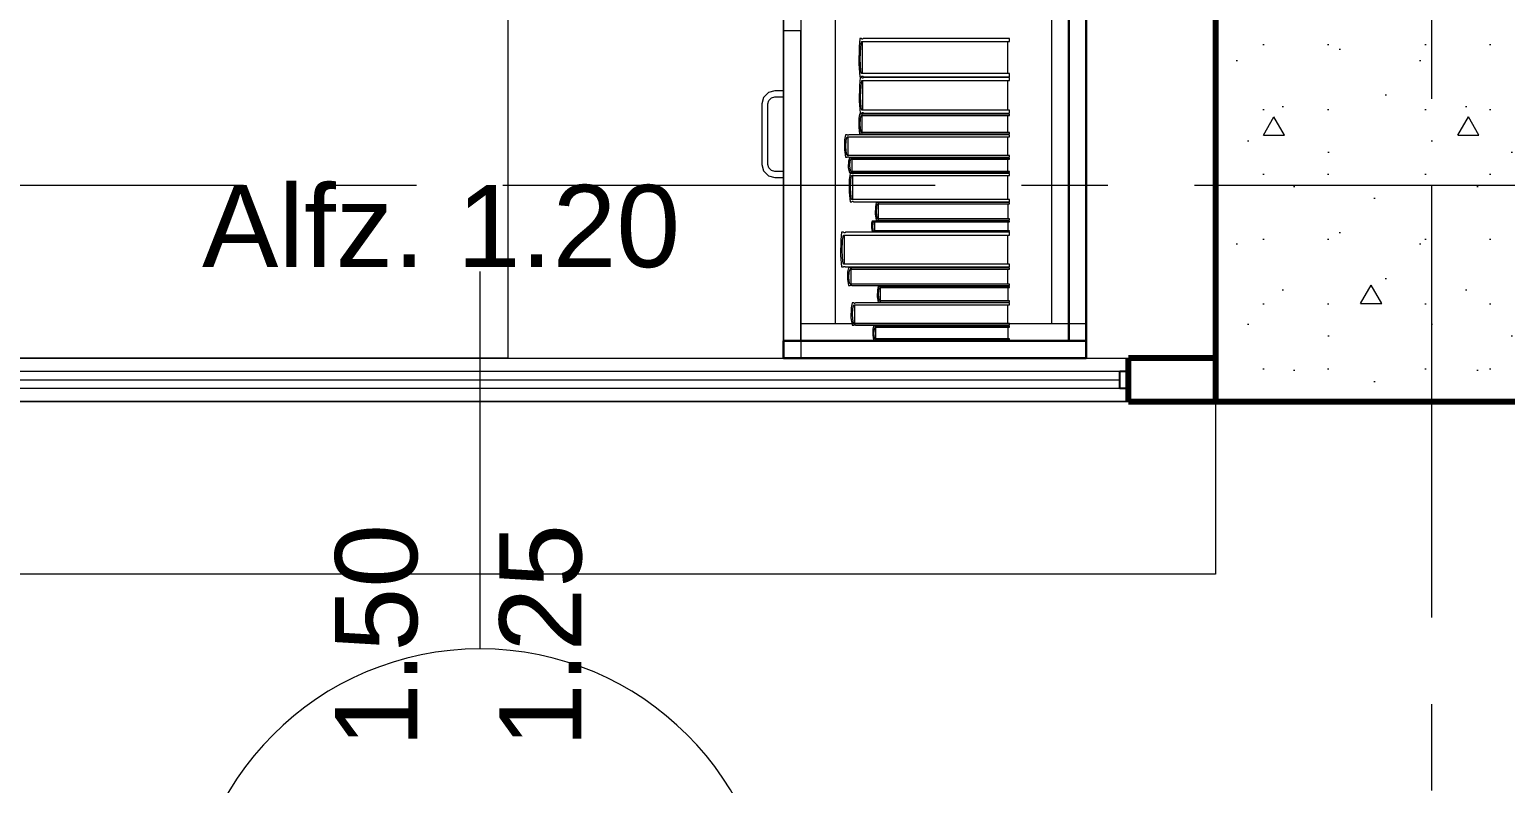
# Model space of a CAD drawing. Header units: inches. Extents: x -38 to 5698, y -33 to 92.
# Drawn here: x 128.198 to 129.905, y 29.258 to 30.13 of the extents above; entities that cross this region are included whole.
import ezdxf

# ---------------------------------------------------------------- set-up
doc = ezdxf.new("R2010")
doc.units = ezdxf.units.IN
doc.header["$MEASUREMENT"] = 0
doc.set_wipeout_variables(frame=1)
for name, pattern in [('Hidden Line', [0.195611, 0.141111, -0.0545]), ('Punto & Raya', [0.65, 0.5, -0.075, 0, -0.075]), ('Wipeout_Contour', [1, 0, -1])]:
    doc.linetypes.add(name, pattern=pattern)
for name, color, linetype in [('02 _ ARQ _ ALB _ Ejes Generales', 7, 'Continuous'), ('02 _ ARQ _ ALB _ Muros Interiores', 7, 'Continuous'), ('02 _ ARQ _ ZON _ Espacio.3D', 7, 'Continuous'), ('08 _ STR _ EXT _ 06 Columnas', 7, 'Continuous'), ('08 _ STR _ EXT _ 09 Vigas', 7, 'Continuous'), ('Interior - Mobiliario', 7, 'Continuous')]:
    doc.layers.add(name, color=color, linetype=linetype)
doc.styles.add('Estilo_Generado_4', font='swisse.ttf')

msp = doc.modelspace()

# ---------------------------------------------------------------- linework, layer by layer
at = {"layer": '02 _ ARQ _ ALB _ Ejes Generales', "color": 252, "linetype": 'Punto & Raya', "lineweight": 13}
msp.add_line((129.82, 3.05), (129.82, 44.9), dxfattribs=at)
at = {"layer": '02 _ ARQ _ ALB _ Muros Interiores', "color": 165, "linetype": 'Continuous', "lineweight": 15}
for p, q in [((128.719, 29.4137), (128.719, 29.85)), ((127.979, 29.735), (129.459, 29.735)), ((127.979, 29.725), (129.459, 29.725)), ((129.459, 29.715), (127.979, 29.715))]:
    msp.add_line(p, q, dxfattribs=at)
at = {"layer": '02 _ ARQ _ ALB _ Muros Interiores', "color": 165, "linetype": 'Continuous', "lineweight": 25}
msp.add_line((129.459, 29.715), (129.459, 29.735), dxfattribs=at)
at = {"layer": '02 _ ARQ _ ALB _ Muros Interiores', "color": 251, "linetype": 'Continuous', "lineweight": 13, "flags": 128}
msp.add_lwpolyline([(128.3802, 29.075, 1), (129.0577, 29.075, 1)], format="xyb", close=True, dxfattribs=at)
at = {"layer": '02 _ ARQ _ ZON _ Espacio.3D', "color": 254, "linetype": 'Continuous', "lineweight": 0, "flags": 128}
for points in [[(136.57, 39.4), (130.07, 39.4), (130.07, 39), (129.57, 39), (129.57, 39.4), (129.37, 39.4), (129.37, 39.65), (126.5479, 39.65), (126.5479, 39.4), (123.07, 39.4), (123.07, 39), (122.845, 39), (122.845, 30.6), (123.07, 30.6), (123.07, 30.1999), (123.07, 29.75), (129.57, 29.75), (129.57, 30.6), (130.07, 30.6), (130.07, 29.75), (135.97, 29.75)], [(143.92, 27), (143.92, 29.7), (115.57, 29.7)]]:
    msp.add_lwpolyline(points, dxfattribs=at)
at = {"layer": 'Interior - Mobiliario', "color": 175, "linetype": 'Continuous', "lineweight": 13}
for p, q in [((129.09, 31.23), (129.09, 29.77)), ((129.4, 29.77), (129.4, 31.23)), ((129.09, 31.21), (129.09, 29.79)), ((129.13, 29.79), (129.13, 31.21)), ((129.38, 31.21), (129.38, 29.79)), ((129.07, 30.129), (129.09, 30.129)), ((129.1574, 30.1099), (129.1572, 30.0902)), ((129.1584, 30.1196), (129.1574, 30.1099)), ((129.1603, 30.1196), (129.1584, 30.1196)), ((129.1589, 30.0959), (129.1593, 30.1095)), ((129.1593, 30.1095), (129.1601, 30.1161)), ((129.1601, 30.1161), (129.3313, 30.1161)), ((129.1604, 30.1195), (129.1603, 30.1196)), ((129.1606, 30.1192), (129.1604, 30.1195)), ((129.1608, 30.119), (129.1606, 30.1192)), ((129.1611, 30.1189), (129.1608, 30.119)), ((129.161, 30.1161), (129.161, 30.079)), ((129.1613, 30.1189), (129.1611, 30.1189)), ((129.1616, 30.119), (129.1613, 30.1189)), ((129.1618, 30.1191), (129.1616, 30.119)), ((129.162, 30.1194), (129.1618, 30.1191)), ((129.1622, 30.1196), (129.162, 30.1194)), ((129.3313, 30.1196), (129.1622, 30.1196)), ((129.3296, 30.079), (129.3296, 30.1161)), ((129.3313, 30.1161), (129.3313, 30.1196)), ((129.1572, 30.0902), (129.1584, 30.0754)), ((129.1596, 30.0823), (129.1589, 30.0959)), ((129.1587, 30.0744), (129.1578, 30.0654)), ((129.1584, 30.0754), (129.1603, 30.0754)), ((129.1606, 30.0744), (129.1587, 30.0744)), ((129.1601, 30.079), (129.1596, 30.0823)), ((129.3313, 30.079), (129.1601, 30.079)), ((129.1603, 30.0754), (129.1604, 30.0757)), ((129.1604, 30.0757), (129.1606, 30.0759)), ((129.1606, 30.0759), (129.1609, 30.0761)), ((129.1607, 30.0743), (129.1606, 30.0744)), ((129.1609, 30.074), (129.1607, 30.0743)), ((129.1609, 30.0761), (129.1611, 30.0762)), ((129.1612, 30.0739), (129.1609, 30.074)), ((129.1611, 30.0762), (129.1614, 30.0762)), ((129.1614, 30.0738), (129.1612, 30.0739)), ((129.1614, 30.0762), (129.1616, 30.0761)), ((129.1617, 30.0738), (129.1614, 30.0738)), ((129.1616, 30.0761), (129.1619, 30.0759)), ((129.1619, 30.0738), (129.1617, 30.0738)), ((129.1619, 30.0759), (129.1621, 30.0756)), ((129.1621, 30.074), (129.1619, 30.0738)), ((129.1621, 30.0756), (129.1622, 30.0754)), ((129.1624, 30.0742), (129.1621, 30.074)), ((129.1622, 30.0754), (129.3313, 30.0754)), ((129.1625, 30.0744), (129.1624, 30.0742)), ((129.3313, 30.0744), (129.1625, 30.0744)), ((129.3313, 30.0754), (129.3313, 30.079)), ((129.3313, 30.0711), (129.3313, 30.0744)), ((129.0525, 30.057), (129.047, 30.0515)), ((129.06, 30.059), (129.0525, 30.057)), ((129.07, 30.059), (129.06, 30.059)), ((129.07, 30.052), (129.07, 30.059)), ((129.1578, 30.0654), (129.1576, 30.047)), ((129.1592, 30.0523), (129.1597, 30.065)), ((129.1597, 30.065), (129.1605, 30.0711)), ((129.1605, 30.0711), (129.3313, 30.0711)), ((129.1613, 30.0711), (129.1613, 30.0366)), ((129.3296, 30.0366), (129.3296, 30.0711)), ((129.047, 30.0515), (129.045, 30.044)), ((129.045, 30.044), (129.045, 29.974)), ((129.052, 30.044), (129.0531, 30.048)), ((129.052, 29.974), (129.052, 30.044)), ((129.0531, 30.048), (129.056, 30.0509)), ((129.056, 30.0509), (129.06, 30.052)), ((129.06, 30.052), (129.07, 30.052)), ((129.1576, 30.047), (129.1587, 30.0333)), ((129.1599, 30.0397), (129.1592, 30.0523)), ((129.1605, 30.0366), (129.1599, 30.0397)), ((129.1572, 30.0272), (129.157, 30.0169)), ((129.1581, 30.0323), (129.1572, 30.0272)), ((129.16, 30.0323), (129.1581, 30.0323)), ((129.1586, 30.0199), (129.1591, 30.027)), ((129.1587, 30.0333), (129.1606, 30.0333)), ((129.1591, 30.027), (129.1599, 30.0304)), ((129.1599, 30.0304), (129.3313, 30.0304)), ((129.1601, 30.0322), (129.16, 30.0323)), ((129.1603, 30.0321), (129.1601, 30.0322)), ((129.1606, 30.032), (129.1603, 30.0321)), ((129.3313, 30.0366), (129.1605, 30.0366)), ((129.1606, 30.0333), (129.1607, 30.0335)), ((129.1608, 30.0319), (129.1606, 30.032)), ((129.1607, 30.0335), (129.161, 30.0337)), ((129.1607, 30.0304), (129.1607, 30.011)), ((129.1611, 30.0319), (129.1608, 30.0319)), ((129.161, 30.0337), (129.1612, 30.0339)), ((129.1613, 30.0319), (129.1611, 30.0319)), ((129.1612, 30.0339), (129.1615, 30.034)), ((129.1616, 30.032), (129.1613, 30.0319)), ((129.1615, 30.034), (129.1617, 30.034)), ((129.1618, 30.0322), (129.1616, 30.032)), ((129.1617, 30.034), (129.162, 30.0339)), ((129.1619, 30.0323), (129.1618, 30.0322)), ((129.3313, 30.0323), (129.1619, 30.0323)), ((129.162, 30.0339), (129.1622, 30.0337)), ((129.1622, 30.0337), (129.1624, 30.0334)), ((129.1624, 30.0334), (129.1625, 30.0333)), ((129.1625, 30.0333), (129.3313, 30.0333)), ((129.3296, 30.011), (129.3296, 30.0304)), ((129.3313, 30.0333), (129.3313, 30.0366)), ((129.3313, 30.0304), (129.3313, 30.0323)), ((129.1416, 30.0082), (129.1406, 30.0025)), ((129.1437, 30.0082), (129.1416, 30.0082)), ((129.1427, 30.0023), (129.1435, 30.0061)), ((129.1435, 30.0061), (129.3313, 30.0061)), ((129.1438, 30.0081), (129.1437, 30.0082)), ((129.1441, 30.0079), (129.1438, 30.0081)), ((129.1443, 30.0078), (129.1441, 30.0079)), ((129.1446, 30.0078), (129.1443, 30.0078)), ((129.1445, 30.0061), (129.1445, 29.9845)), ((129.1449, 30.0078), (129.1446, 30.0078)), ((129.1451, 30.0078), (129.1449, 30.0078)), ((129.1454, 30.0079), (129.1451, 30.0078)), ((129.1457, 30.0081), (129.1454, 30.0079)), ((129.1458, 30.0082), (129.1457, 30.0081)), ((129.3313, 30.0082), (129.1458, 30.0082)), ((129.157, 30.0169), (129.1581, 30.0092)), ((129.1581, 30.0092), (129.16, 30.0092)), ((129.1594, 30.0128), (129.1586, 30.0199)), ((129.1599, 30.011), (129.1594, 30.0128)), ((129.3313, 30.011), (129.1599, 30.011)), ((129.16, 30.0092), (129.1602, 30.0093)), ((129.1602, 30.0093), (129.1604, 30.0094)), ((129.1604, 30.0094), (129.1606, 30.0095)), ((129.1606, 30.0095), (129.1609, 30.0096)), ((129.1609, 30.0096), (129.1611, 30.0096)), ((129.1611, 30.0096), (129.1614, 30.0095)), ((129.1614, 30.0095), (129.1616, 30.0094)), ((129.1616, 30.0094), (129.1618, 30.0093)), ((129.1618, 30.0093), (129.1619, 30.0092)), ((129.1619, 30.0092), (129.3313, 30.0092)), ((129.3294, 29.9845), (129.3294, 30.0061)), ((129.3313, 30.0092), (129.3313, 30.011)), ((129.3313, 30.0061), (129.3313, 30.0082)), ((129.1406, 30.0025), (129.1404, 29.991)), ((129.1404, 29.991), (129.1416, 29.9824)), ((129.1422, 29.9944), (129.1427, 30.0023)), ((129.143, 29.9865), (129.1422, 29.9944)), ((129.1435, 29.9845), (129.143, 29.9865)), ((129.045, 29.974), (129.047, 29.9665)), ((129.0531, 29.97), (129.052, 29.974)), ((129.056, 29.9671), (129.0531, 29.97)), ((129.1416, 29.9824), (129.1437, 29.9824)), ((129.3313, 29.9845), (129.1435, 29.9845)), ((129.1437, 29.9824), (129.1439, 29.9826)), ((129.1439, 29.9826), (129.1441, 29.9827)), ((129.1441, 29.9827), (129.1444, 29.9828)), ((129.1444, 29.9828), (129.1446, 29.9829)), ((129.1446, 29.9829), (129.1449, 29.9829)), ((129.1449, 29.9829), (129.1452, 29.9828)), ((129.1452, 29.9778), (129.1449, 29.9703)), ((129.1449, 29.9703), (129.1462, 29.9647)), ((129.1452, 29.9828), (129.1455, 29.9827)), ((129.1462, 29.9814), (129.1452, 29.9778)), ((129.1455, 29.9827), (129.1457, 29.9825)), ((129.1457, 29.9825), (129.1458, 29.9824)), ((129.1458, 29.9824), (129.3313, 29.9824)), ((129.1482, 29.9814), (129.1462, 29.9814)), ((129.1467, 29.9724), (129.1472, 29.9776)), ((129.1475, 29.9673), (129.1467, 29.9724)), ((129.1472, 29.9776), (129.148, 29.9801)), ((129.148, 29.9801), (129.3313, 29.9801)), ((129.1483, 29.9814), (129.1482, 29.9814)), ((129.1485, 29.9813), (129.1483, 29.9814)), ((129.1488, 29.9812), (129.1485, 29.9813)), ((129.1491, 29.9812), (129.1488, 29.9812)), ((129.149, 29.9801), (129.149, 29.966)), ((129.1493, 29.9812), (129.1491, 29.9812)), ((129.1496, 29.9812), (129.1493, 29.9812)), ((129.1499, 29.9813), (129.1496, 29.9812)), ((129.1501, 29.9814), (129.1499, 29.9813)), ((129.1503, 29.9814), (129.1501, 29.9814)), ((129.3313, 29.9814), (129.1503, 29.9814)), ((129.3295, 29.966), (129.3295, 29.9801)), ((129.3313, 29.9824), (129.3313, 29.9845)), ((129.3313, 29.9801), (129.3313, 29.9814)), ((129.047, 29.9665), (129.0525, 29.961)), ((129.0525, 29.961), (129.06, 29.959)), ((129.06, 29.966), (129.056, 29.9671)), ((129.07, 29.966), (129.06, 29.966)), ((129.06, 29.959), (129.07, 29.959)), ((129.07, 29.959), (129.07, 29.966)), ((129.146, 29.9565), (129.1458, 29.9418)), ((129.147, 29.9637), (129.146, 29.9565)), ((129.1462, 29.9647), (129.1482, 29.9647)), ((129.149, 29.9637), (129.147, 29.9637)), ((129.148, 29.966), (129.1475, 29.9673)), ((129.1475, 29.9461), (129.148, 29.9561)), ((129.3313, 29.966), (129.148, 29.966)), ((129.148, 29.9561), (129.1488, 29.9611)), ((129.1482, 29.9647), (129.1484, 29.9648)), ((129.1484, 29.9648), (129.1486, 29.9649)), ((129.1486, 29.9649), (129.1489, 29.9649)), ((129.1488, 29.9611), (129.3313, 29.9611)), ((129.1489, 29.9649), (129.1491, 29.965)), ((129.1491, 29.9636), (129.149, 29.9637)), ((129.1491, 29.965), (129.1494, 29.965)), ((129.1493, 29.9634), (129.1491, 29.9636)), ((129.1496, 29.9632), (129.1493, 29.9634)), ((129.1494, 29.965), (129.1497, 29.9649)), ((129.1499, 29.9631), (129.1496, 29.9632)), ((129.1497, 29.9649), (129.1499, 29.9648)), ((129.1498, 29.9611), (129.1498, 29.9335)), ((129.1499, 29.9648), (129.1501, 29.9647)), ((129.1501, 29.9631), (129.1499, 29.9631)), ((129.1501, 29.9647), (129.1503, 29.9647)), ((129.1504, 29.9632), (129.1501, 29.9631)), ((129.1503, 29.9647), (129.3313, 29.9647)), ((129.1507, 29.9633), (129.1504, 29.9632)), ((129.1509, 29.9635), (129.1507, 29.9633)), ((129.151, 29.9637), (129.1509, 29.9635)), ((129.3313, 29.9637), (129.151, 29.9637)), ((129.3295, 29.9335), (129.3295, 29.9611)), ((129.3313, 29.9647), (129.3313, 29.966)), ((129.3313, 29.9611), (129.3313, 29.9637)), ((129.1458, 29.9418), (129.147, 29.9309)), ((129.1483, 29.936), (129.1475, 29.9461)), ((129.1488, 29.9335), (129.1483, 29.936)), ((129.147, 29.9309), (129.149, 29.9309)), ((129.3313, 29.9335), (129.1488, 29.9335)), ((129.149, 29.9309), (129.1492, 29.9311)), ((129.1492, 29.9311), (129.1494, 29.9312)), ((129.1494, 29.9312), (129.1497, 29.9314)), ((129.1497, 29.9314), (129.1499, 29.9314)), ((129.1499, 29.9314), (129.1502, 29.9314)), ((129.1502, 29.9314), (129.1505, 29.9313)), ((129.1505, 29.9313), (129.1507, 29.9312)), ((129.1507, 29.9312), (129.1509, 29.931)), ((129.1509, 29.931), (129.151, 29.9309)), ((129.151, 29.9309), (129.3313, 29.9309)), ((129.1764, 29.9254), (129.1762, 29.9163)), ((129.1772, 29.9299), (129.1764, 29.9254)), ((129.1789, 29.9299), (129.1772, 29.9299)), ((129.1777, 29.9189), (129.1781, 29.9252)), ((129.1783, 29.9127), (129.1777, 29.9189)), ((129.1781, 29.9252), (129.1788, 29.9283)), ((129.1788, 29.9283), (129.3313, 29.9283)), ((129.179, 29.9298), (129.1789, 29.9299)), ((129.1792, 29.9297), (129.179, 29.9298)), ((129.1794, 29.9296), (129.1792, 29.9297)), ((129.1796, 29.9295), (129.1794, 29.9296)), ((129.1795, 29.9283), (129.1795, 29.9111)), ((129.1798, 29.9295), (129.1796, 29.9295)), ((129.1801, 29.9296), (129.1798, 29.9295)), ((129.1803, 29.9297), (129.1801, 29.9296)), ((129.1805, 29.9298), (129.1803, 29.9297)), ((129.1806, 29.9299), (129.1805, 29.9298)), ((129.3313, 29.9299), (129.1806, 29.9299)), ((129.3298, 29.9111), (129.3298, 29.9283)), ((129.3313, 29.9309), (129.3313, 29.9335)), ((129.3313, 29.9283), (129.3313, 29.9299)), ((129.1719, 29.9059), (129.1717, 29.9005)), ((129.1727, 29.9085), (129.1719, 29.9059)), ((129.1744, 29.9085), (129.1727, 29.9085)), ((129.1732, 29.902), (129.1736, 29.9057)), ((129.1738, 29.8983), (129.1732, 29.902)), ((129.1736, 29.9057), (129.1743, 29.9075)), ((129.1743, 29.9075), (129.3313, 29.9075)), ((129.1745, 29.9085), (129.1744, 29.9085)), ((129.1747, 29.9084), (129.1745, 29.9085)), ((129.1749, 29.9083), (129.1747, 29.9084)), ((129.1752, 29.9083), (129.1749, 29.9083)), ((129.1751, 29.9075), (129.1751, 29.8974)), ((129.1754, 29.9083), (129.1752, 29.9083)), ((129.1756, 29.9083), (129.1754, 29.9083)), ((129.1759, 29.9084), (129.1756, 29.9083)), ((129.1761, 29.9084), (129.1759, 29.9084)), ((129.1762, 29.9085), (129.1761, 29.9084)), ((129.1762, 29.9163), (129.1772, 29.9095)), ((129.3313, 29.9085), (129.1762, 29.9085)), ((129.1772, 29.9095), (129.1789, 29.9095)), ((129.1788, 29.9111), (129.1783, 29.9127)), ((129.3313, 29.9111), (129.1788, 29.9111)), ((129.1789, 29.9095), (129.179, 29.9096)), ((129.179, 29.9096), (129.1792, 29.9097)), ((129.1792, 29.9097), (129.1794, 29.9098)), ((129.1794, 29.9098), (129.1797, 29.9098)), ((129.1797, 29.9098), (129.1799, 29.9098)), ((129.1799, 29.9098), (129.1801, 29.9098)), ((129.1801, 29.9098), (129.1803, 29.9097)), ((129.1803, 29.9097), (129.1805, 29.9096)), ((129.1805, 29.9096), (129.1806, 29.9095)), ((129.1806, 29.9095), (129.3313, 29.9095)), ((129.3298, 29.8974), (129.3298, 29.9075)), ((129.3313, 29.9095), (129.3313, 29.9111)), ((129.3313, 29.9075), (129.3313, 29.9085)), ((129.1363, 29.8867), (129.136, 29.8688)), ((129.1373, 29.8955), (129.1363, 29.8867)), ((129.1394, 29.8955), (129.1373, 29.8955)), ((129.1379, 29.8739), (129.1384, 29.8863)), ((129.1384, 29.8863), (129.1393, 29.8923)), ((129.1393, 29.8923), (129.3313, 29.8923)), ((129.1396, 29.8953), (129.1394, 29.8955)), ((129.1398, 29.8951), (129.1396, 29.8953)), ((129.1401, 29.8949), (129.1398, 29.8951)), ((129.1403, 29.8948), (129.1401, 29.8949)), ((129.1402, 29.8923), (129.1402, 29.8586)), ((129.1406, 29.8948), (129.1403, 29.8948)), ((129.1409, 29.8949), (129.1406, 29.8948)), ((129.1412, 29.895), (129.1409, 29.8949)), ((129.1414, 29.8953), (129.1412, 29.895)), ((129.1416, 29.8955), (129.1414, 29.8953)), ((129.3313, 29.8955), (129.1416, 29.8955)), ((129.1717, 29.9005), (129.1727, 29.8965)), ((129.1727, 29.8965), (129.1744, 29.8965)), ((129.1743, 29.8974), (129.1738, 29.8983)), ((129.3313, 29.8974), (129.1743, 29.8974)), ((129.1744, 29.8965), (129.1746, 29.8965)), ((129.1746, 29.8965), (129.1748, 29.8966)), ((129.1748, 29.8966), (129.175, 29.8966)), ((129.175, 29.8966), (129.1752, 29.8967)), ((129.1752, 29.8967), (129.1755, 29.8967)), ((129.1755, 29.8967), (129.1757, 29.8966)), ((129.1757, 29.8966), (129.1759, 29.8966)), ((129.1759, 29.8966), (129.1761, 29.8965)), ((129.1761, 29.8965), (129.1762, 29.8965)), ((129.1762, 29.8965), (129.3313, 29.8965)), ((129.3294, 29.8586), (129.3294, 29.8923)), ((129.3313, 29.8965), (129.3313, 29.8974)), ((129.3313, 29.8923), (129.3313, 29.8955)), ((129.136, 29.8688), (129.1373, 29.8554)), ((129.1387, 29.8617), (129.1379, 29.8739)), ((129.1373, 29.8554), (129.1394, 29.8554)), ((129.1393, 29.8586), (129.1387, 29.8617)), ((129.3313, 29.8586), (129.1393, 29.8586)), ((129.1394, 29.8554), (129.1396, 29.8556)), ((129.1396, 29.8556), (129.1399, 29.8559)), ((129.1399, 29.8559), (129.1401, 29.856)), ((129.1401, 29.856), (129.1404, 29.8561)), ((129.1404, 29.8561), (129.1407, 29.8561)), ((129.1407, 29.8561), (129.141, 29.856)), ((129.141, 29.856), (129.1412, 29.8558)), ((129.1412, 29.8558), (129.1415, 29.8556)), ((129.1415, 29.8556), (129.1416, 29.8554)), ((129.1416, 29.8554), (129.3313, 29.8554)), ((129.1441, 29.8499), (129.1439, 29.8408)), ((129.1451, 29.8544), (129.1441, 29.8499)), ((129.1471, 29.8544), (129.1451, 29.8544)), ((129.1461, 29.8497), (129.147, 29.8528)), ((129.147, 29.8528), (129.3313, 29.8528)), ((129.1472, 29.8543), (129.1471, 29.8544)), ((129.1475, 29.8542), (129.1472, 29.8543)), ((129.1477, 29.8541), (129.1475, 29.8542)), ((129.148, 29.8541), (129.1477, 29.8541)), ((129.1479, 29.8528), (129.1479, 29.8356)), ((129.1483, 29.8541), (129.148, 29.8541)), ((129.1485, 29.8541), (129.1483, 29.8541)), ((129.1488, 29.8542), (129.1485, 29.8541)), ((129.149, 29.8543), (129.1488, 29.8542)), ((129.1492, 29.8544), (129.149, 29.8543)), ((129.3313, 29.8544), (129.1492, 29.8544)), ((129.3295, 29.8356), (129.3295, 29.8528)), ((129.3313, 29.8554), (129.3313, 29.8586)), ((129.3313, 29.8528), (129.3313, 29.8544)), ((129.1439, 29.8408), (129.1451, 29.834)), ((129.1451, 29.834), (129.1471, 29.834)), ((129.1456, 29.8434), (129.1461, 29.8497)), ((129.1464, 29.8372), (129.1456, 29.8434)), ((129.147, 29.8356), (129.1464, 29.8372)), ((129.3313, 29.8356), (129.147, 29.8356)), ((129.1471, 29.834), (129.1473, 29.8341)), ((129.1473, 29.8341), (129.1475, 29.8342)), ((129.1475, 29.8342), (129.1478, 29.8343)), ((129.1478, 29.8343), (129.1481, 29.8343)), ((129.1481, 29.8343), (129.1483, 29.8343)), ((129.1483, 29.8343), (129.1486, 29.8343)), ((129.1486, 29.8343), (129.1489, 29.8342)), ((129.1489, 29.8342), (129.1491, 29.834)), ((129.1491, 29.834), (129.1492, 29.834)), ((129.1492, 29.834), (129.3313, 29.834)), ((129.1794, 29.833), (129.1786, 29.829)), ((129.181, 29.833), (129.1794, 29.833)), ((129.1811, 29.8329), (129.181, 29.833)), ((129.1813, 29.8328), (129.1811, 29.8329)), ((129.1815, 29.8327), (129.1813, 29.8328)), ((129.1824, 29.8328), (129.1822, 29.8327)), ((129.1826, 29.8329), (129.1824, 29.8328)), ((129.1827, 29.833), (129.1826, 29.8329)), ((129.3313, 29.833), (129.1827, 29.833)), ((129.3313, 29.834), (129.3313, 29.8356)), ((129.3313, 29.8315), (129.3313, 29.833)), ((129.1786, 29.829), (129.1784, 29.8208)), ((129.1784, 29.8208), (129.1794, 29.8148)), ((129.1798, 29.8232), (129.1802, 29.8288)), ((129.1805, 29.8176), (129.1798, 29.8232)), ((129.1802, 29.8288), (129.1809, 29.8315)), ((129.1809, 29.8162), (129.1805, 29.8176)), ((129.1809, 29.8315), (129.3313, 29.8315)), ((129.3313, 29.8162), (129.1809, 29.8162)), ((129.1817, 29.8327), (129.1815, 29.8327)), ((129.182, 29.8327), (129.1817, 29.8327)), ((129.1817, 29.8315), (129.1817, 29.8162)), ((129.1822, 29.8327), (129.182, 29.8327)), ((129.3298, 29.8162), (129.3298, 29.8315)), ((129.3313, 29.8148), (129.3313, 29.8162)), ((129.1484, 29.8081), (129.1481, 29.7967)), ((129.1494, 29.8138), (129.1484, 29.8081)), ((129.1513, 29.8138), (129.1494, 29.8138)), ((129.1499, 29.8), (129.1503, 29.8079)), ((129.1506, 29.7921), (129.1499, 29.8)), ((129.1503, 29.8079), (129.1512, 29.8117)), ((129.1512, 29.8117), (129.3313, 29.8117)), ((129.1514, 29.8137), (129.1513, 29.8138)), ((129.1517, 29.8135), (129.1514, 29.8137)), ((129.1519, 29.8134), (129.1517, 29.8135)), ((129.1522, 29.8133), (129.1519, 29.8134)), ((129.1521, 29.8117), (129.1521, 29.7902)), ((129.1524, 29.8133), (129.1522, 29.8133)), ((129.1527, 29.8134), (129.1524, 29.8133)), ((129.153, 29.8135), (129.1527, 29.8134)), ((129.1532, 29.8136), (129.153, 29.8135)), ((129.1534, 29.8138), (129.1532, 29.8136)), ((129.3313, 29.8138), (129.1534, 29.8138)), ((129.1794, 29.8148), (129.181, 29.8148)), ((129.181, 29.8148), (129.1812, 29.8149)), ((129.1812, 29.8149), (129.1814, 29.815)), ((129.1814, 29.815), (129.1816, 29.815)), ((129.1816, 29.815), (129.1818, 29.8151)), ((129.1818, 29.8151), (129.182, 29.8151)), ((129.182, 29.8151), (129.1822, 29.815)), ((129.1822, 29.815), (129.1825, 29.815)), ((129.1825, 29.815), (129.1826, 29.8148)), ((129.1826, 29.8148), (129.1827, 29.8148)), ((129.1827, 29.8148), (129.3313, 29.8148)), ((129.3295, 29.7902), (129.3295, 29.8117)), ((129.3313, 29.8117), (129.3313, 29.8138)), ((129.09, 29.79), (129.13, 29.79)), ((129.13, 29.79), (129.38, 29.79)), ((129.1481, 29.7967), (129.1494, 29.7881)), ((129.1494, 29.7881), (129.1513, 29.7881)), ((129.1512, 29.7902), (129.1506, 29.7921)), ((129.3313, 29.7902), (129.1512, 29.7902)), ((129.1513, 29.7881), (129.1515, 29.7883)), ((129.1515, 29.7883), (129.1517, 29.7884)), ((129.1517, 29.7884), (129.152, 29.7885)), ((129.152, 29.7885), (129.1522, 29.7885)), ((129.1522, 29.7885), (129.1525, 29.7885)), ((129.1525, 29.7885), (129.1528, 29.7885)), ((129.1528, 29.7885), (129.153, 29.7884)), ((129.153, 29.7884), (129.1532, 29.7882)), ((129.1532, 29.7882), (129.1534, 29.7881)), ((129.1534, 29.7881), (129.3313, 29.7881)), ((129.1743, 29.7871), (129.1734, 29.7836)), ((129.176, 29.7871), (129.1743, 29.7871)), ((129.1751, 29.7834), (129.1759, 29.7858)), ((129.1759, 29.7858), (129.3313, 29.7858)), ((129.1761, 29.7871), (129.176, 29.7871)), ((129.1763, 29.787), (129.1761, 29.7871)), ((129.1765, 29.7869), (129.1763, 29.787)), ((129.1767, 29.7869), (129.1765, 29.7869)), ((129.177, 29.7868), (129.1767, 29.7869)), ((129.1772, 29.7869), (129.177, 29.7868)), ((129.1774, 29.7869), (129.1772, 29.7869)), ((129.1776, 29.787), (129.1774, 29.7869)), ((129.1777, 29.7871), (129.1776, 29.787)), ((129.3313, 29.7871), (129.1777, 29.7871)), ((129.3313, 29.7881), (129.3313, 29.7902)), ((129.3313, 29.7858), (129.3313, 29.7871)), ((129.09, 29.77), (129.4, 29.77))]:
    msp.add_line(p, q, dxfattribs=at)
at = {"layer": 'Interior - Mobiliario', "color": 175, "linetype": 'Continuous', "lineweight": 13, "flags": 128}
for points in [[(127.451, 29.75), (127.451, 31.25), (128.051, 31.25), (128.051, 30.25), (128.751, 30.25), (128.751, 29.75)], [(127.87, 29.7), (129.57, 29.7), (129.57, 29.5), (127.87, 29.5)]]:
    msp.add_lwpolyline(points, close=True, dxfattribs=at)

# ---------------------------------------------------------------- texts
at = {"layer": '02 _ ARQ _ ALB _ Muros Interiores', "color": 251, "lineweight": 25, "insert": (128.3972, 29.8275), "char_height": 0.095, "attachment_point": 7, "style": 'Estilo_Generado_4'}
msp.add_mtext('\\A1;{\\pql;\\pt0;\\fSwis721 Ex BT|b0|i0|c0|p34;Alfz. 1.20\\fSwis721 Ex BT|b0|i0|c0|p34;\\A1{\\H.66x;\\S^  ;}\\fSwis721 Ex BT|b0|i0|c0|p34;\\fSwis721 Ex BT|b0|i0|c0|p34;}', dxfattribs=at)
at = {"layer": '02 _ ARQ _ ALB _ Muros Interiores', "color": 251, "lineweight": 25, "char_height": 0.095, "attachment_point": 7, "rotation": 90, "style": 'Estilo_Generado_4'}
for s, insert in [('\\A1;{\\pql;\\pt0;\\fSwis721 Ex BT|b0|i0|c0|p34;1.50\\fSwis721 Ex BT|b0|i0|c0|p34;\\A1{\\H.66x;\\S^  ;}\\fSwis721 Ex BT|b0|i0|c0|p34;\\fSwis721 Ex BT|b0|i0|c0|p34;}', (128.674, 29.3)), ('\\A1;{\\pql;\\pt0;\\fSwis721 Ex BT|b0|i0|c0|p34;1.25\\fSwis721 Ex BT|b0|i0|c0|p34;\\A1{\\H.66x;\\S^  ;}\\fSwis721 Ex BT|b0|i0|c0|p34;\\fSwis721 Ex BT|b0|i0|c0|p34;}', (128.864, 29.3))]:
    msp.add_mtext(s, dxfattribs=dict(at, insert=insert))

# ---------------------------------------------------------------- next in the draw order: wipeouts: each hides what was drawn before it
at = {"color": 254, "linetype": 'Wipeout_Contour', "lineweight": 0, "ltscale": 3366.415008}
msp.add_wipeout([(129.469, 29.7), (129.57, 29.7), (129.57, 29.75), (129.469, 29.75)], dxfattribs=at).dxf.layer = '02 _ ARQ _ ALB _ Muros Interiores'
at = {"color": 254, "linetype": 'Wipeout_Contour', "lineweight": 0, "ltscale": 3366.089437}
msp.add_wipeout([(129.4, 31.23), (129.4, 29.77), (129.42, 29.77), (129.42, 31.23)], dxfattribs=at).dxf.layer = 'Interior - Mobiliario'

# ---------------------------------------------------------------- next in the draw order: hatches: boundary and pattern name
at = {"layer": '08 _ STR _ EXT _ 06 Columnas', "linetype": 'Continuous', "lineweight": 9}
h = msp.add_hatch(dxfattribs=at)
h.set_pattern_fill('HORMIGÓN_EN_MASA_0002', style=0, pattern_type=2)
h.set_pattern_definition([(0, (92.5, 3e-09), (0, 0.3897114), [0.024375, -0.200625]), (0, (92.6125, 0.19486), (0, 0.3897114), [0.024375, -0.200625]), (60, (92.5, 3e-09), (-0.3375, 0.1948557), [0.024375, -0.200625]), (60, (92.725, 3e-09), (-0.3375, 0.1948557), [0.024375, -0.200625]), (120, (92.5244, 3e-09), (0.3375, 0.1948557), [0.024375, -0.200625]), (120, (92.7494, 3e-09), (0.3375, 0.1948557), [0.024375, -0.200625]), (0, (92.500015, 0.0375), (0, 0.075), [0, -0.075, 0, -0.1125]), (45, (92.537515, 0.0375), (-0.05303301, 0.05303301), [0, -0.05625, 0, -0.09375])])
h.paths.add_polyline_path([(129.57, 29.7), (130.07, 29.7), (130.07, 30.6), (129.57, 30.6)])

# ---------------------------------------------------------------- next in the draw order: linework, layer by layer
at = {"layer": '02 _ ARQ _ ALB _ Ejes Generales', "color": 252, "linetype": 'Punto & Raya', "lineweight": 13}
msp.add_line((98.3454, 29.95), (147.07, 29.95), dxfattribs=at)
at = {"layer": '02 _ ARQ _ ALB _ Muros Interiores', "color": 165, "linetype": 'Continuous', "lineweight": 15}
for p, q in [((127.969, 29.75), (129.469, 29.75)), ((127.969, 29.7), (129.469, 29.7))]:
    msp.add_line(p, q, dxfattribs=at)
at = {"layer": '02 _ ARQ _ ALB _ Muros Interiores', "color": 7, "linetype": 'Continuous', "lineweight": 80}
for p, q in [((129.469, 29.735), (129.469, 29.75)), ((129.469, 29.735), (129.469, 29.75)), ((129.469, 29.715), (129.469, 29.735)), ((129.469, 29.715), (129.469, 29.735)), ((129.469, 29.715), (129.469, 29.735)), ((129.469, 29.7), (129.469, 29.715)), ((129.469, 29.7), (129.469, 29.715))]:
    msp.add_line(p, q, dxfattribs=at)
at = {"layer": '02 _ ARQ _ ALB _ Muros Interiores', "color": 165, "linetype": 'Continuous', "lineweight": 25}
for p, q in [((129.459, 29.735), (129.469, 29.735)), ((129.469, 29.715), (129.459, 29.715))]:
    msp.add_line(p, q, dxfattribs=at)
at = {"layer": '02 _ ARQ _ ALB _ Muros Interiores', "color": 7, "linetype": 'Continuous', "lineweight": 80, "flags": 128}
for points in [[(129.57, 29.75), (129.469, 29.75)], [(129.469, 29.7), (129.57, 29.7)]]:
    msp.add_lwpolyline(points, dxfattribs=at)
at = {"layer": '08 _ STR _ EXT _ 06 Columnas', "color": 7, "linetype": 'Continuous', "lineweight": 80, "flags": 128}
msp.add_lwpolyline([(129.57, 29.7), (130.07, 29.7), (130.07, 30.6), (129.57, 30.6)], close=True, dxfattribs=at)
at = {"layer": '08 _ STR _ EXT _ 09 Vigas', "color": 251, "linetype": 'Hidden Line', "lineweight": 13}
for p, q in [((123.07, 29.7), (136.57, 29.7)), ((130.07, 29.7), (129.57, 29.7))]:
    msp.add_line(p, q, dxfattribs=at)
at = {"layer": 'Interior - Mobiliario', "color": 175, "linetype": 'Continuous', "lineweight": 30}
for p, q in [((129.4, 29.77), (129.4, 31.23)), ((129.42, 29.77), (129.42, 31.23)), ((129.4, 29.77), (129.42, 29.77))]:
    msp.add_line(p, q, dxfattribs=at)
at = {"layer": 'Interior - Mobiliario', "color": 175, "linetype": 'Continuous', "lineweight": 13}
for p, q in [((129.4, 31.23), (129.4, 29.77)), ((129.42, 29.77), (129.42, 31.23)), ((129.42, 29.79), (129.42, 31.21)), ((129.38, 29.79), (129.42, 29.79)), ((129.4, 29.77), (129.42, 29.77))]:
    msp.add_line(p, q, dxfattribs=at)

# ---------------------------------------------------------------- next in the draw order: wipeouts: each hides what was drawn before it
at = {"color": 254, "linetype": 'Wipeout_Contour', "lineweight": 0, "ltscale": 3365.322652}
msp.add_wipeout([(129.07, 29.77), (129.07, 29.75), (129.42, 29.75), (129.42, 29.77)], dxfattribs=at).dxf.layer = 'Interior - Mobiliario'

# ---------------------------------------------------------------- next in the draw order: linework, layer by layer
at = {"layer": 'Interior - Mobiliario', "color": 175, "linetype": 'Continuous', "lineweight": 13}
for p, q in [((129.07, 29.75), (129.07, 31.25)), ((129.42, 31.25), (129.42, 29.75)), ((129.07, 31.23), (129.07, 29.77)), ((129.07, 31.23), (129.07, 29.77)), ((129.09, 31.23), (129.09, 29.77)), ((129.09, 31.23), (129.09, 29.77)), ((129.4, 29.77), (129.4, 31.23)), ((129.4, 29.77), (129.4, 31.23)), ((129.4, 29.77), (129.4, 31.23)), ((129.42, 29.77), (129.42, 31.23)), ((129.07, 29.77), (129.07, 30.129)), ((129.09, 29.77), (129.09, 30.129)), ((129.09, 29.79), (129.09, 29.75)), ((129.1734, 29.7836), (129.1732, 29.7764)), ((129.1747, 29.7785), (129.1751, 29.7834)), ((129.1766, 29.7858), (129.1766, 29.7723)), ((129.3298, 29.7723), (129.3298, 29.7858)), ((129.42, 29.75), (129.42, 29.79)), ((129.42, 29.77), (129.07, 29.77)), ((129.07, 29.77), (129.07, 29.75)), ((129.07, 29.77), (129.42, 29.77)), ((129.07, 29.77), (129.4, 29.77)), ((129.07, 29.77), (129.09, 29.77)), ((129.09, 29.77), (129.4, 29.77)), ((129.09, 29.77), (129.4, 29.77)), ((129.1732, 29.7764), (129.1743, 29.771)), ((129.1743, 29.771), (129.176, 29.771)), ((129.1754, 29.7735), (129.1747, 29.7785)), ((129.1759, 29.7723), (129.1754, 29.7735)), ((129.3313, 29.7723), (129.1759, 29.7723)), ((129.176, 29.771), (129.1761, 29.7711)), ((129.1761, 29.7711), (129.1763, 29.7712)), ((129.1763, 29.7712), (129.1765, 29.7712)), ((129.1765, 29.7712), (129.1768, 29.7713)), ((129.1768, 29.7713), (129.177, 29.7713)), ((129.177, 29.7713), (129.1772, 29.7712)), ((129.1772, 29.7712), (129.1775, 29.7712)), ((129.1775, 29.7712), (129.1777, 29.7711)), ((129.1777, 29.7711), (129.1777, 29.771)), ((129.1777, 29.771), (129.3313, 29.771)), ((129.3313, 29.771), (129.3313, 29.7723)), ((129.42, 29.75), (129.42, 29.77)), ((129.07, 29.75), (129.42, 29.75)), ((129.42, 29.75), (129.07, 29.75)), ((129.09, 29.75), (129.42, 29.75))]:
    msp.add_line(p, q, dxfattribs=at)
at = {"layer": 'Interior - Mobiliario', "color": 175, "linetype": 'Continuous', "lineweight": 30}
for p, q in [((129.07, 29.77), (129.42, 29.77)), ((129.07, 29.75), (129.07, 29.77)), ((129.42, 29.75), (129.42, 29.77)), ((129.07, 29.75), (129.42, 29.75))]:
    msp.add_line(p, q, dxfattribs=at)

doc.saveas('drawing.dxf')
